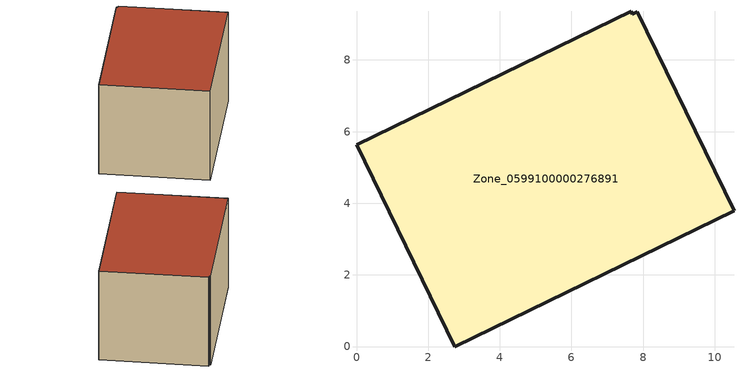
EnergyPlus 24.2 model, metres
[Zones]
Zone_0599100000276891
 floor ground (C_G): 7.84,9.34 10.54,3.79 2.74,0 0,5.63 7.67,9.36 7.7,9.28 z0
 wall outside (C_F): 2.74,0 10.54,3.79 7.84,9.34 7.7,9.28 7.67,9.36 0,5.63 2.74,0 z0:5.75
 roof outside (C_R): 10.54,3.79 7.84,9.34 7.7,9.28 7.67,9.36 0,5.63 2.74,0 z5.75
[BUILDING]
Pand.0599100000276891: North Axis=0; Terrain=City; Loads Convergence Tolerance Value=0.04; Temperature Convergence Tolerance Value=0.4; Solar Distribution=FullExterior; Maximum Number of Warmup Days=25; Minimum Number of Warmup Days=1
[Site:Location]
Rotterdam.The.Hague.AP_ZH_NLD Design_Conditions: Latitude=51.96; Longitude=4.45; Time Zone=1; Elevation=-4.5
[SITE:GROUNDTEMPERATURE:BUILDINGSURFACE]
18, 18, 18, 18, 18, 18, 18, 18, 18, 18, 18, 18
[MATERIAL] Thermal Absorptance=0.9; Solar Absorptance=0.7; Visible Absorptance=0.7
Name | Roughness | Thickness | Conductivity | Density | Specific Heat
G.TI.1946-1964 | MediumSmooth | 0.15 | 1 | 540 | 1210
F.TI.1946-1964 | Rough | 0.3 | 0.857143 | 1920 | 840
R.TI.1946-1964 | MediumRough | 0.2 | 0.277778 | 1500 | 1000
[CONSTRUCTION]
C_G: G.TI.1946-1964
C_F: F.TI.1946-1964
C_R: R.TI.1946-1964
[ZONE]
Zone_0599100000276891: Type=1; Multiplier=1; Ceiling Height=Autocalculate; Volume=Autocalculate; Floor Area=autocalculate; Part of Total Floor Area=Yes
[ZONEINFILTRATION:DESIGNFLOWRATE]
Infil_Zone_0599100000276891: Zone or ZoneList or Space or SpaceList=Zone_0599100000276891; Schedule=AlwaysOn; Design Flow Rate Calculation Method=Flow/Area; Flow Rate per Floor Area=0.003; Constant Term Coefficient=1; Temperature Term Coefficient=0; Velocity Term Coefficient=0; Velocity Squared Term Coefficient=0
[HVACTEMPLATE:ZONE:IDEALLOADSAIRSYSTEM]
Zone_0599100000276891: Maximum Heating Supply Air Temperature=50; Minimum Cooling Supply Air Temperature=13; Maximum Heating Supply Air Humidity Ratio=0.0156; Minimum Cooling Supply Air Humidity Ratio=0.0077; Heating Limit=NoLimit; Cooling Limit=NoLimit; Dehumidification Control Type=ConstantSensibleHeatRatio; Cooling Sensible Heat Ratio=0.7; Dehumidification Setpoint=60; Humidification Control Type=None; Humidification Setpoint=30; Outdoor Air Method=None; Outdoor Air Flow Rate per Person=0.00944; Outdoor Air Flow Rate per Zone Floor Area=0; Outdoor Air Flow Rate per Zone=0; Demand Controlled Ventilation Type=None; Outdoor Air Economizer Type=NoEconomizer; Heat Recovery Type=None; Sensible Heat Recovery Effectiveness=0.7; Latent Heat Recovery Effectiveness=0.65
[ZONECONTROL:THERMOSTAT]
ThermostatControl_Zone_0599100000276891: Zone or ZoneList=Zone_0599100000276891; Control Type Schedule=DualSetpointControlType; Control 1=Thermostat_Zone_0599100000276891; Temperature Difference Between Cutout And Setpoint=0
[THERMOSTATSETPOINT:DUALSETPOINT]
Thermostat_Zone_0599100000276891: Heating Setpoint Temperature Schedule=HeatingSetpoint_Zone_0599100000276891; Cooling Setpoint Temperature Schedule=CoolingSetpoint_Zone_0599100000276891
[SCHEDULE:COMPACT]
HeatingSetpoint_Zone_0599100000276891: Through: 12/31, For: AllDays, Until: 24:00, 21
CoolingSetpoint_Zone_0599100000276891: Through: 12/31, For: AllDays, Until: 24:00, 24
DualSetpointControlType: Through: 12/31, For: AllDays, Until: 24:00, 4
AlwaysOn: Through: 12/31, For: AllDays, Until: 24:00, 1
